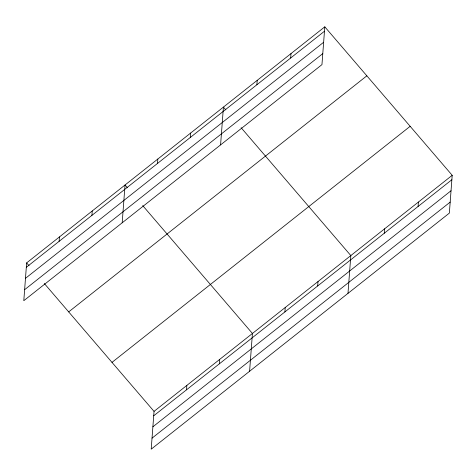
<?xml version="1.0" encoding="UTF-8"?>
<svg xmlns="http://www.w3.org/2000/svg" width="476" height="476" viewBox="0 0 476 476"><rect width="100%" height="100%" fill="white"/><g stroke="black" fill="none" stroke-linecap="round" stroke-linejoin="round"><path stroke-width="0.71" d="M26.644 262.895L23.8 300.695L321.96 64.629L324.799 26.829L26.644 262.895L29.03 265.679M59.107 241.35L59.441 236.929M91.904 215.384L92.237 210.963M122.189 222.792L125.033 184.997L127.425 187.776M157.496 163.446L157.83 159.026M44.322 283.5L154.04 411.371L151.201 449.171L449.356 213.105L452.2 175.305L324.799 26.829M190.299 137.481L190.626 133.06M186.509 389.826L186.842 385.405M220.584 144.888L223.428 107.094L225.814 109.879M219.305 363.86L219.638 359.44M256.885 84.758L257.219 80.337M249.591 371.268L252.435 333.468L142.711 205.596M290.675 58.007L291.009 53.586M284.898 311.923L285.231 307.502M317.694 285.957L318.027 281.536M347.986 293.365L350.824 255.57L241.1 127.693M384.287 233.234L384.62 228.813M418.077 206.483L418.41 202.062M26.311 267.316L324.465 31.249M25.484 278.329L323.638 42.269M24.627 289.682L322.787 53.615M68.687 311.893L366.841 75.827M112.003 362.373L410.157 126.307M154.04 411.371L452.2 175.305M153.712 415.792L451.867 179.726M152.879 426.805L451.04 190.739M152.028 438.158L450.189 202.092"/></g></svg>
